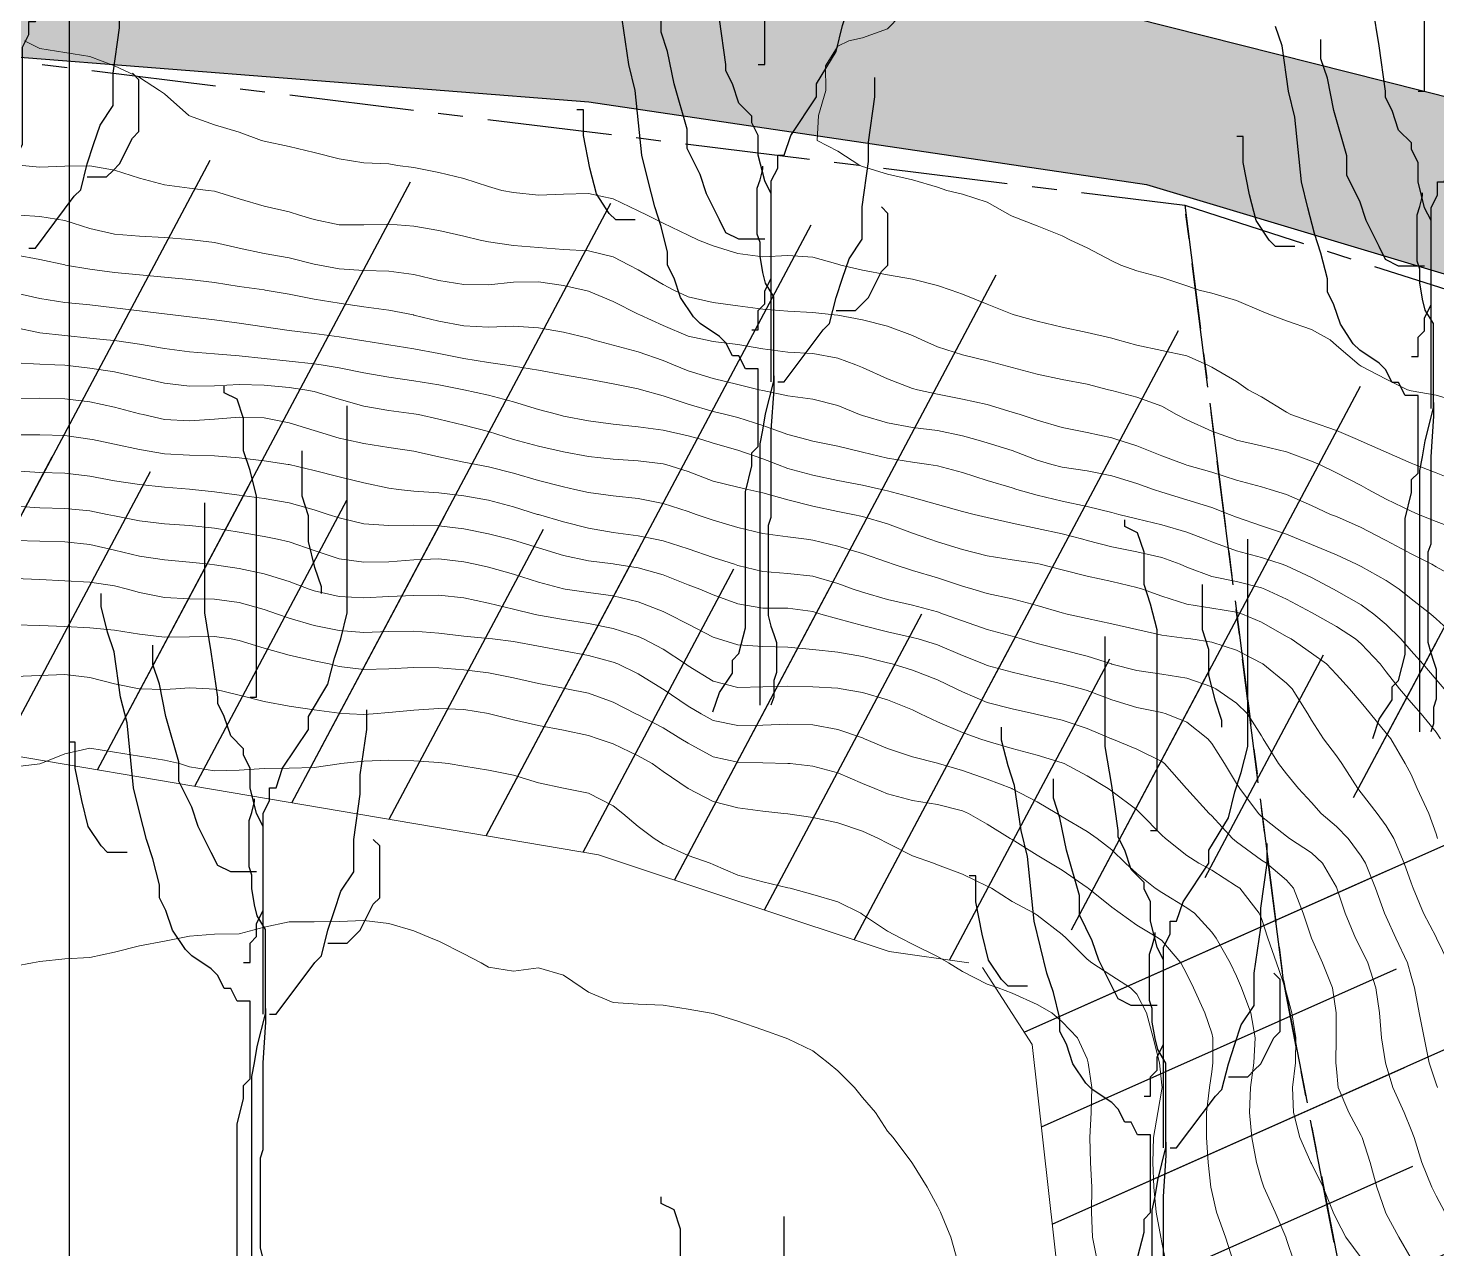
# Model space of a CAD drawing. Header units: centimetres. Extents: x 0 to 642158, y -847 to 649707.
# Drawn here: x 616830.02 to 616858.26, y 621231.02 to 621255.5 of the extents above; entities that cross this region are included whole.
import ezdxf

# ---------------------------------------------------------------- set-up
doc = ezdxf.new("R2010")
doc.units = ezdxf.units.CM
doc.header["$MEASUREMENT"] = 0
doc.linetypes.add('ACAD_ISO03W100', pattern=[30, 12, -18])
doc.linetypes.add('CENTERX2', pattern=[4, 2.5, -0.5, 0.5, -0.5])
for name, color, linetype, lineweight in [('MEV_flux_V', 7, 'Continuous', 15), ('MEV_schema paysager_V', 7, 'Continuous', 20), ('MEV_vegetal_V', 7, 'Continuous', 25), ('WAL_topographie 0.5', 253, 'Continuous', 20)]:
    doc.layers.add(name, color=color, linetype=linetype, lineweight=lineweight)
doc.layers.add('MEV_schema paysager_Ha', color=7, linetype='Continuous', lineweight=25, transparency=0.13)
doc.layers.add('SPW_parcellaire cadastral', color=7, linetype='CENTERX2', lineweight=25, true_color=0xff0542)
picture_1 = doc.add_image_def('image2.png', size_in_pixel=(6614, 11023))

# ---------------------------------------------------------------- blocks, each defined once
blk = doc.blocks.new('legende vegetal')
at = {"layer": 'MEV_vegetal_V'}
for points in [[(616829.412, 621251.938), (616829.542, 621251.938), (616829.542, 621252.328), (616829.672, 621252.458), (616829.672, 621252.717), (616829.802, 621252.977), (616829.802, 621254.926), (616829.931, 621255.185), (616829.931, 621255.445), (616830.062, 621255.445), (616830.192, 621255.835), (616830.711, 621256.614), (616830.711, 621256.874), (616831.101, 621257.523), (616831.231, 621258.043), (616831.361, 621258.432), (616831.491, 621258.952), (616831.491, 621263.108)], [(616844.56, 621254.583), (616844.69, 621254.583), (616844.69, 621258.609), (616844.56, 621259.128), (616844.431, 621259.518), (616844.431, 621260.167), (616844.301, 621260.557), (616844.041, 621260.687), (616844.041, 621260.817)], [(616844.431, 621249.257), (616844.56, 621249.257), (616844.56, 621249.647), (616844.69, 621249.777), (616844.69, 621250.037), (616844.821, 621250.297), (616844.821, 621252.245), (616844.95, 621252.504), (616844.95, 621252.764), (616845.08, 621252.764), (616845.21, 621253.154), (616845.73, 621253.933), (616845.73, 621254.193), (616846.12, 621254.842), (616846.25, 621255.362), (616846.379, 621255.752), (616846.509, 621256.271), (616846.509, 621260.427)], [(616857.791, 621254.046), (616857.921, 621254.046), (616857.921, 621258.073), (616857.791, 621258.592), (616857.661, 621258.982), (616857.661, 621259.631), (616857.531, 621260.021), (616857.272, 621260.151), (616857.272, 621260.281)], [(616857.661, 621248.721), (616857.791, 621248.721), (616857.791, 621249.111), (616857.921, 621249.241), (616857.921, 621249.5), (616858.051, 621249.76), (616858.051, 621251.708), (616858.181, 621251.968), (616858.181, 621252.228), (616858.311, 621252.228), (616858.441, 621252.618), (616858.96, 621253.397), (616858.96, 621253.657), (616859.35, 621254.306), (616859.48, 621254.825), (616859.61, 621255.215), (616859.74, 621255.735), (616859.74, 621259.891)], [(616844.821, 621248.218), (616844.821, 621251.985), (616844.69, 621252.245), (616844.56, 621252.764), (616844.56, 621253.154), (616844.431, 621253.414), (616844.431, 621253.543), (616844.17, 621253.803), (616844.041, 621254.193), (616843.911, 621254.453), (616843.911, 621254.583), (616843.781, 621255.491), (616843.651, 621256.271), (616843.651, 621258.479)], [(616858.051, 621247.682), (616858.051, 621251.449), (616857.921, 621251.708), (616857.791, 621252.228), (616857.791, 621252.618), (616857.661, 621252.877), (616857.661, 621253.007), (616857.401, 621253.267), (616857.272, 621253.657), (616857.141, 621253.917), (616857.141, 621254.046), (616857.012, 621254.955), (616856.882, 621255.735), (616856.882, 621257.943)], [(616829.931, 621250.899), (616830.062, 621250.899), (616830.841, 621251.938), (616830.971, 621252.068), (616831.101, 621252.588), (616831.231, 621252.977), (616831.361, 621253.367), (616831.621, 621253.757), (616831.621, 621254.406), (616831.75, 621255.315), (616831.75, 621255.705), (616831.881, 621256.614), (616831.881, 621257.004)], [(616843.651, 621241.594), (616843.781, 621241.984), (616844.041, 621242.374), (616844.041, 621242.634), (616844.17, 621242.763), (616844.301, 621243.283), (616844.301, 621246.01), (616844.431, 621246.53), (616844.431, 621246.79), (616844.56, 621246.919), (616844.56, 621248.478), (616844.301, 621248.478), (616844.17, 621248.738), (616844.041, 621248.738), (616843.911, 621248.998), (616843.781, 621249.128), (616843.391, 621249.387), (616843.261, 621249.517), (616843.002, 621249.907), (616842.871, 621250.297), (616842.741, 621250.556), (616842.741, 621250.816), (616842.612, 621251.335), (616842.482, 621251.725), (616842.351, 621252.245), (616842.222, 621252.764), (616842.092, 621254.063), (616841.962, 621254.583), (616841.832, 621255.491)], [(616856.882, 621241.058), (616857.012, 621241.448), (616857.272, 621241.838), (616857.272, 621242.097), (616857.401, 621242.227), (616857.531, 621242.747), (616857.531, 621245.474), (616857.661, 621245.994), (616857.661, 621246.253), (616857.791, 621246.383), (616857.791, 621247.942), (616857.531, 621247.942), (616857.401, 621248.202), (616857.272, 621248.202), (616857.141, 621248.462), (616857.012, 621248.591), (616856.622, 621248.851), (616856.492, 621248.981), (616856.232, 621249.37), (616856.102, 621249.76), (616855.972, 621250.02), (616855.972, 621250.28), (616855.842, 621250.799), (616855.712, 621251.189), (616855.582, 621251.708), (616855.453, 621252.228), (616855.322, 621253.527), (616855.192, 621254.046), (616855.063, 621254.955), (616854.933, 621255.345)], [(616844.69, 621251.076), (616844.17, 621251.076), (616843.911, 621251.205), (616843.781, 621251.465), (616843.521, 621251.985), (616843.391, 621252.374), (616843.131, 621252.894), (616843.131, 621253.284), (616842.871, 621254.193), (616842.741, 621254.842), (616842.612, 621255.232), (616842.612, 621255.622)], [(616857.921, 621250.539), (616857.401, 621250.539), (616857.141, 621250.669), (616857.012, 621250.929), (616856.752, 621251.449), (616856.622, 621251.838), (616856.362, 621252.358), (616856.362, 621252.748), (616856.102, 621253.657), (616855.972, 621254.306), (616855.842, 621254.696), (616855.842, 621255.086)], [(616831.101, 621252.328), (616831.491, 621252.328), (616831.621, 621252.458), (616831.75, 621252.588), (616832.011, 621253.107), (616832.14, 621253.237), (616832.14, 621254.276), (616832.011, 621254.406)], [(616844.95, 621248.218), (616845.08, 621248.218), (616845.86, 621249.257), (616845.989, 621249.387), (616846.12, 621249.907), (616846.25, 621250.297), (616846.379, 621250.686), (616846.64, 621251.076), (616846.64, 621251.725), (616846.769, 621252.634), (616846.769, 621253.024), (616846.899, 621253.933), (616846.899, 621254.323)], [(616842.092, 621251.465), (616841.702, 621251.465), (616841.572, 621251.595), (616841.312, 621251.985), (616841.183, 621252.504), (616841.052, 621253.154), (616841.052, 621253.673), (616840.922, 621253.673)], [(616855.322, 621250.929), (616854.933, 621250.929), (616854.803, 621251.059), (616854.543, 621251.449), (616854.413, 621251.968), (616854.283, 621252.618), (616854.283, 621253.137), (616854.153, 621253.137)], [(616844.594, 621241.73), (616844.594, 621246.971), (616844.649, 621247.244), (616844.704, 621247.572), (616844.868, 621248.227), (616844.868, 621249.919), (616844.704, 621250.192), (616844.649, 621250.411), (616844.594, 621250.738), (616844.594, 621251.011), (616844.54, 621251.175), (616844.54, 621252.103), (616844.594, 621252.267), (616844.649, 621252.485), (616844.649, 621252.54)], [(616857.825, 621241.193), (616857.825, 621246.435), (616857.88, 621246.708), (616857.934, 621247.035), (616858.098, 621247.691), (616858.098, 621249.383), (616857.934, 621249.656), (616857.88, 621249.874), (616857.825, 621250.202), (616857.825, 621250.475), (616857.77, 621250.639), (616857.77, 621251.567), (616857.825, 621251.731), (616857.88, 621251.949), (616857.88, 621252.004)], [(616846.12, 621249.647), (616846.509, 621249.647), (616846.64, 621249.777), (616846.769, 621249.907), (616847.029, 621250.426), (616847.159, 621250.556), (616847.159, 621251.595), (616847.029, 621251.725)], [(616834.369, 621241.893), (616834.499, 621241.893), (616834.499, 621245.919), (616834.369, 621246.439), (616834.239, 621246.829), (616834.239, 621247.478), (616834.109, 621247.867), (616833.85, 621247.997), (616833.85, 621248.127)], [(616844.868, 621248.336), (616844.868, 621248.063), (616844.813, 621247.244), (616844.813, 621245.497), (616844.758, 621245.333), (616844.758, 621243.531), (616844.813, 621243.313), (616844.868, 621243.149), (616844.922, 621242.985), (616844.922, 621242.385), (616844.868, 621242.221), (616844.868, 621241.893), (616844.813, 621241.73)], [(616834.239, 621236.568), (616834.369, 621236.568), (616834.369, 621236.957), (616834.499, 621237.087), (616834.499, 621237.347), (616834.629, 621237.607), (616834.629, 621239.555), (616834.759, 621239.815), (616834.759, 621240.074), (616834.889, 621240.074), (616835.019, 621240.464), (616835.539, 621241.243), (616835.539, 621241.503), (616835.928, 621242.153), (616836.058, 621242.672), (616836.188, 621243.062), (616836.318, 621243.581), (616836.318, 621247.737)], [(616858.098, 621247.8), (616858.098, 621247.527), (616858.044, 621246.708), (616858.044, 621244.961), (616857.989, 621244.797), (616857.989, 621242.995), (616858.044, 621242.777), (616858.098, 621242.613), (616858.153, 621242.449), (616858.153, 621241.849), (616858.098, 621241.685), (616858.098, 621241.357), (616858.044, 621241.193)], [(616835.798, 621243.971), (616835.798, 621244.101), (616835.669, 621244.491), (616835.539, 621245.01), (616835.539, 621245.53), (616835.409, 621245.919), (616835.409, 621246.829)], [(616834.629, 621235.529), (616834.629, 621239.295), (616834.499, 621239.555), (616834.369, 621240.074), (616834.369, 621240.464), (616834.239, 621240.724), (616834.239, 621240.854), (616833.979, 621241.114), (616833.85, 621241.503), (616833.72, 621241.763), (616833.72, 621241.893), (616833.59, 621242.802), (616833.46, 621243.581), (616833.46, 621245.789)], [(616852.427, 621239.212), (616852.557, 621239.212), (616852.557, 621243.238), (616852.427, 621243.758), (616852.298, 621244.148), (616852.298, 621244.797), (616852.167, 621245.186), (616851.908, 621245.316), (616851.908, 621245.447)], [(616852.298, 621233.887), (616852.427, 621233.887), (616852.427, 621234.276), (616852.557, 621234.406), (616852.557, 621234.666), (616852.687, 621234.926), (616852.687, 621236.874), (616852.817, 621237.134), (616852.817, 621237.393), (616852.947, 621237.393), (616853.077, 621237.783), (616853.597, 621238.562), (616853.597, 621238.823), (616853.986, 621239.472), (616854.117, 621239.991), (616854.246, 621240.381), (616854.376, 621240.9), (616854.376, 621245.057)], [(616853.856, 621241.29), (616853.856, 621241.42), (616853.727, 621241.81), (616853.597, 621242.329), (616853.597, 621242.849), (616853.467, 621243.238), (616853.467, 621244.148)], [(616834.109, 621230.593), (616834.109, 621233.321), (616834.239, 621233.84), (616834.239, 621234.1), (616834.369, 621234.23), (616834.369, 621235.788), (616834.109, 621235.788), (616833.979, 621236.048), (616833.85, 621236.048), (616833.72, 621236.308), (616833.59, 621236.438), (616833.2, 621236.698), (616833.07, 621236.828), (616832.81, 621237.217), (616832.68, 621237.607), (616832.55, 621237.867), (616832.55, 621238.126), (616832.42, 621238.646), (616832.29, 621239.036), (616832.16, 621239.555), (616832.031, 621240.074), (616831.901, 621241.373), (616831.77, 621241.893), (616831.641, 621242.802), (616831.511, 621243.192), (616831.381, 621243.711), (616831.381, 621243.971)], [(616852.687, 621232.848), (616852.687, 621236.614), (616852.557, 621236.874), (616852.427, 621237.393), (616852.427, 621237.783), (616852.298, 621238.043), (616852.298, 621238.173), (616852.037, 621238.433), (616851.908, 621238.823), (616851.778, 621239.082), (616851.778, 621239.212), (616851.648, 621240.121), (616851.518, 621240.9), (616851.518, 621243.109)], [(616834.499, 621238.386), (616833.979, 621238.386), (616833.72, 621238.516), (616833.59, 621238.776), (616833.33, 621239.295), (616833.2, 621239.685), (616832.94, 621240.205), (616832.94, 621240.594), (616832.68, 621241.503), (616832.55, 621242.153), (616832.42, 621242.542), (616832.42, 621242.932)], [(616834.759, 621235.529), (616834.889, 621235.529), (616835.669, 621236.568), (616835.798, 621236.698), (616835.928, 621237.217), (616836.058, 621237.607), (616836.188, 621237.997), (616836.448, 621238.386), (616836.448, 621239.036), (616836.578, 621239.945), (616836.578, 621240.334), (616836.708, 621241.243), (616836.708, 621241.633)], [(616852.167, 621230.64), (616852.298, 621231.159), (616852.298, 621231.419), (616852.427, 621231.549), (616852.427, 621233.107), (616852.167, 621233.107), (616852.037, 621233.367), (616851.908, 621233.367), (616851.778, 621233.627), (616851.648, 621233.757), (616851.258, 621234.017), (616851.128, 621234.147), (616850.868, 621234.536), (616850.738, 621234.926), (616850.608, 621235.186), (616850.608, 621235.445), (616850.479, 621235.965), (616850.348, 621236.355), (616850.218, 621236.874), (616850.089, 621237.393), (616849.959, 621238.692), (616849.828, 621239.212), (616849.699, 621240.121), (616849.569, 621240.511), (616849.439, 621241.03), (616849.439, 621241.29)], [(616831.901, 621238.776), (616831.511, 621238.776), (616831.381, 621238.906), (616831.121, 621239.295), (616830.991, 621239.815), (616830.861, 621240.464), (616830.861, 621240.984), (616830.731, 621240.984)], [(616852.557, 621235.705), (616852.037, 621235.705), (616851.778, 621235.835), (616851.648, 621236.095), (616851.388, 621236.614), (616851.258, 621237.004), (616850.998, 621237.524), (616850.998, 621237.913), (616850.738, 621238.823), (616850.608, 621239.472), (616850.479, 621239.861), (616850.479, 621240.251)], [(616834.403, 621229.04), (616834.403, 621234.281), (616834.458, 621234.554), (616834.512, 621234.882), (616834.677, 621235.537), (616834.677, 621237.23), (616834.512, 621237.502), (616834.458, 621237.721), (616834.403, 621238.049), (616834.403, 621238.322), (616834.348, 621238.485), (616834.348, 621239.413), (616834.403, 621239.577), (616834.458, 621239.796), (616834.458, 621239.85)], [(616835.928, 621236.957), (616836.318, 621236.957), (616836.448, 621237.087), (616836.578, 621237.217), (616836.838, 621237.737), (616836.968, 621237.867), (616836.968, 621238.906), (616836.838, 621239.036)], [(616852.817, 621232.848), (616852.947, 621232.848), (616853.727, 621233.887), (616853.856, 621234.017), (616853.986, 621234.536), (616854.117, 621234.926), (616854.246, 621235.316), (616854.506, 621235.705), (616854.506, 621236.355), (616854.636, 621237.264), (616854.636, 621237.654), (616854.766, 621238.562), (616854.766, 621238.952)], [(616849.959, 621236.095), (616849.569, 621236.095), (616849.439, 621236.225), (616849.179, 621236.614), (616849.049, 621237.134), (616848.919, 621237.783), (616848.919, 621238.303), (616848.789, 621238.303)], [(616852.461, 621226.359), (616852.461, 621231.6), (616852.516, 621231.874), (616852.57, 621232.201), (616852.735, 621232.856), (616852.735, 621234.549), (616852.57, 621234.822), (616852.516, 621235.04), (616852.461, 621235.368), (616852.461, 621235.641), (616852.406, 621235.804), (616852.406, 621236.732), (616852.461, 621236.897), (616852.516, 621237.115), (616852.516, 621237.169)], [(616853.986, 621234.276), (616854.376, 621234.276), (616854.506, 621234.406), (616854.636, 621234.536), (616854.896, 621235.056), (616855.026, 621235.186), (616855.026, 621236.225), (616854.896, 621236.355)], [(616834.677, 621235.646), (616834.677, 621235.373), (616834.622, 621234.554), (616834.622, 621232.807), (616834.567, 621232.644), (616834.567, 621230.842), (616834.622, 621230.623), (616834.677, 621230.46), (616834.731, 621230.296), (616834.731, 621229.695), (616834.677, 621229.531), (616834.677, 621229.204), (616834.622, 621229.04)], [(616852.735, 621232.965), (616852.735, 621232.692), (616852.68, 621231.874), (616852.68, 621230.126), (616852.625, 621229.963), (616852.625, 621228.161), (616852.68, 621227.942), (616852.735, 621227.779), (616852.789, 621227.615), (616852.789, 621227.014), (616852.735, 621226.851), (616852.735, 621226.523), (616852.68, 621226.359)], [(616843.13, 621225.629), (616843.26, 621225.629), (616843.26, 621229.655), (616843.13, 621230.175), (616843, 621230.564), (616843, 621231.214), (616842.87, 621231.603), (616842.611, 621231.733), (616842.611, 621231.863)], [(616843, 621220.304), (616843.13, 621220.304), (616843.13, 621220.693), (616843.26, 621220.823), (616843.26, 621221.083), (616843.39, 621221.343), (616843.39, 621223.291), (616843.52, 621223.551), (616843.52, 621223.81), (616843.65, 621223.81), (616843.78, 621224.2), (616844.299, 621224.979), (616844.299, 621225.239), (616844.689, 621225.889), (616844.819, 621226.408), (616844.949, 621226.798), (616845.079, 621227.317), (616845.079, 621231.473)]]:
    blk.add_lwpolyline(points, dxfattribs=at)

msp = doc.modelspace()

# ---------------------------------------------------------------- hatches: boundary and pattern name
at = {"layer": 'MEV_schema paysager_Ha', "transparency": 33554687}
h = msp.add_hatch(dxfattribs=at)
h.set_pattern_fill('AR-CONC', color=256, angle=180)
h.set_pattern_definition([(230, (-1675.227, 123.2765), (-7.172601826, 0.62752135), [0.75, -8.25]), (175, (-1675.227, 123.2765), (1.387513336, -7.52192134), [0.6, -6.6]), (280.4514445, (-1675.8244, 123.329), (-5.78508847, -6.89439991), [0.63740192, -7.01142112]), (226.1842, (-1675.227, 121.2765), (-10.67241331, 1.65519281), [1.125, -12.375]), (276.6356355, (-1676.116, 121.414), (-9.34661946, -9.74118601), [0.95610342, -10.5171376]), (171.184164, (-1675.227, 121.277), (-9.34661945, -9.741186), [0.9, -9.90000001]), (201, (-1676.227, 121.7765), (-5.96907052, 4.026188907), [0.75, -8.25]), (146, (-1676.227, 121.7765), (-2.43315332, -7.25150045), [0.6, -6.6]), (251.4514447, (-1676.724, 122.112), (-8.40222377, -3.22531153), [0.6374019, -7.01142112]), (217.5, (-1675.2267, 123.2765), (-0.121598553, -3.328938538), [0, -6.52, 0, -6.7, 0, -6.625]), (187.5, (-1675.2267, 123.2765), (-2.630695374, -3.944117119), [0, -3.82, 0, -6.37, 0, -2.525]), (147.5, (-1672.9967, 123.2765), (-5.338224362, 0.225548717), [0, -2.5, 0, -7.8, 0, -10.35]), (137.5, (-1671.9967, 123.2765), (-5.831861693, -1.001049823), [0, -3.25, 0, -5.18, 0, -7.35])])
h.paths.add_polyline_path([(616909.526, 621164.516), (616905.57, 621176.973), (616897.611, 621204.282), (616893.674, 621216.683), (616888.089, 621230.376), (616880.09, 621241.562), (616871.93, 621248.589), (616863.016, 621252.97), (616849.267, 621256.445), (616826.756, 621258.258), (616803.64, 621261.733), (616786.87, 621263.697), (616771.912, 621265.963), (616764.207, 621267.625), (616763.754, 621263.848), (616777.2, 621261.884), (616805.151, 621257.956), (616823.885, 621255.387), (616841.26, 621254.028), (616852.44, 621252.366), (616861.505, 621249.646), (616868.304, 621246.775), (616874.872, 621242.103), (616880.768, 621235.156), (616886.436, 621224.611), (616890.959, 621213.024), (616905.657, 621163.442), (616913.881, 621141.447), (616916.974, 621142.45), (616915.987, 621145.136), (616913.274, 621153.306)])
h = msp.add_hatch(dxfattribs=at)
h.set_pattern_fill('ANSI31', color=60, scale=30, angle=17)
h.paths.add_polyline_path([(616759.039, 621261.203), (616762.52, 621256.438), (616764.297, 621255.947), (616776.185, 621251.605), (616793.787, 621248.634), (616821.906, 621242.236), (616841.452, 621238.922), (616847.281, 621236.98), (616848.881, 621236.751), (616852.768, 621238.008), (616857.225, 621240.408), (616859.74, 621243.378), (616863.055, 621246.349), (616860.197, 621247.263), (616846.367, 621251.491), (616832.536, 621252.976), (616818.248, 621254.576), (616798.474, 621256.518), (616783.729, 621259.032), (616769.555, 621261.432), (616763.383, 621263.031), (616760.411, 621262.117)])
h = msp.add_hatch(dxfattribs=at)
h.set_pattern_fill('ANSI31', color=60, scale=15, angle=17)
h.paths.add_polyline_path([(616759.039, 621261.203), (616762.52, 621256.438), (616764.297, 621255.947), (616776.185, 621251.605), (616793.787, 621248.634), (616821.906, 621242.236), (616841.452, 621238.922), (616847.281, 621236.98), (616848.881, 621236.751), (616852.768, 621238.008), (616857.225, 621240.408), (616859.74, 621243.378), (616852.907, 621242.566), (616841.605, 621245.269), (616822.931, 621248.016), (616808.347, 621250.589), (616793.228, 621252.84), (616778.182, 621255.482), (616765.973, 621258.888), (616762.471, 621259.361), (616760.411, 621262.117)])
h = msp.add_hatch(dxfattribs=at)
h.set_pattern_fill('ANSI31', color=60, scale=30, angle=339)
h.paths.add_polyline_path([(616862.962, 621246.289), (616857.147, 621240.295), (616852.696, 621237.933), (616849.152, 621236.662), (616850.152, 621235.118), (616850.697, 621230.214), (616849.788, 621222.313), (616850.641, 621215.728), (616852.453, 621211.744), (616860.292, 621206.22), (616863.824, 621202.122), (616868.047, 621193.445), (616872.152, 621182.188), (616875.488, 621174.036), (616875.777, 621168.361), (616875.862, 621167.124), (616887.302, 621151.25), (616889.214, 621150.707), (616890.125, 621152.107), (616890.546, 621158.761), (616889.775, 621163.873), (616887.463, 621170.877), (616878.005, 621199.528), (616875.176, 621208.606), (616872.199, 621216.939), (616869.52, 621224.231), (616866.84, 621238.666), (616865.947, 621242.833), (616865.054, 621244.618)])
h = msp.add_hatch(dxfattribs=at)
h.set_pattern_fill('ANSI31', color=60, scale=15, angle=339)
h.paths.add_polyline_path([(616857.147, 621240.295), (616852.696, 621237.933), (616849.152, 621236.662), (616850.152, 621235.118), (616850.697, 621230.214), (616849.788, 621222.313), (616850.641, 621215.728), (616852.453, 621211.744), (616860.292, 621206.22), (616863.824, 621202.122), (616868.047, 621193.445), (616872.152, 621182.188), (616875.488, 621174.036), (616875.777, 621168.361), (616875.862, 621167.124), (616887.302, 621151.25), (616889.214, 621150.707), (616890.125, 621152.107), (616882.602, 621164), (616880.351, 621172.959), (616875.076, 621189.75), (616870.393, 621199.997), (616858.823, 621220.25)])

# ---------------------------------------------------------------- linework, layer by layer
for points in [[(616897.611, 621204.282), (616893.674, 621216.683), (616888.089, 621230.376), (616880.09, 621241.562), (616871.93, 621248.589), (616863.016, 621252.97), (616849.267, 621256.445), (616826.756, 621258.258), (616803.64, 621261.733), (616786.87, 621263.697), (616771.912, 621265.963)], [(616777.2, 621261.884), (616805.151, 621257.956), (616823.885, 621255.387), (616841.26, 621254.028), (616852.44, 621252.366), (616861.505, 621249.646), (616868.304, 621246.775), (616874.872, 621242.103), (616880.768, 621235.156), (616886.436, 621224.611), (616890.959, 621213.024), (616905.657, 621163.442)]]:
    msp.add_lwpolyline(points)
at = {"layer": 'MEV_flux_V', "color": 30, "linetype": 'ACAD_ISO03W100', "ltscale": 0.1}
msp.add_lwpolyline([(616830.983, 621179.418, -0.156904), (616888.687, 621240.95, -0.178609)], format="xyb", dxfattribs=at)
at = {"layer": 'MEV_schema paysager_V', "color": 60}
for points in [[(616759.247, 621260.883), (616761.706, 621257.506), (616763.47, 621256.445), (616764.297, 621255.947), (616776.185, 621251.605), (616793.787, 621248.634), (616821.906, 621242.236), (616841.452, 621238.922), (616847.281, 621236.98), (616848.881, 621236.751)], [(616849.152, 621236.662), (616850.152, 621235.118), (616850.697, 621230.214), (616849.788, 621222.313), (616850.641, 621215.728), (616852.453, 621211.744), (616860.292, 621206.22), (616863.824, 621202.122), (616868.047, 621193.445), (616872.152, 621182.188), (616875.488, 621174.036), (616875.777, 621168.361), (616875.862, 621166.868), (616887.5, 621151.039)]]:
    msp.add_lwpolyline(points, dxfattribs=at)
at = {"layer": 'SPW_parcellaire cadastral'}
for points in [[(616759.547, 621253.317), (616769.052, 621263.236), (616807.471, 621257.591), (616853.21, 621251.95), (616855.188, 621236.398), (616860.014, 621211.506), (616871.754, 621169.863), (616875.83, 621158.333), (616880.257, 621148.971), (616874.289, 621147.611), (616838.405, 621188.897), (616792.367, 621225.886), (616769.031, 621243.825), (616759.547, 621253.317)], [(616759.547, 621253.317), (616769.031, 621243.825), (616792.367, 621225.886), (616838.405, 621188.897), (616874.289, 621147.611), (616880.257, 621148.971), (616875.83, 621158.333), (616871.754, 621169.863), (616860.014, 621211.506), (616855.188, 621236.398), (616853.21, 621251.95), (616866.215, 621247.765), (616874.077, 621241.92), (616881.234, 621232.553), (616885.867, 621223.79), (616890.69, 621210.508), (616901.351, 621171.858)]]:
    msp.add_lwpolyline(points, dxfattribs=at)
at = {"layer": 'WAL_topographie 0.5'}
for points in [[(616847.5, 621255.75), (616847.25, 621255.492), (616846.75, 621255.308), (616846.472, 621255.25), (616846.25, 621255.145), (616846.008, 621254.75), (616846.014, 621254.25), (616845.863, 621253.75), (616845.839, 621253.25), (616846.25, 621253.037), (616846.693, 621252.75), (616846.75, 621252.73), (616847.25, 621252.573), (616847.75, 621252.459), (616848.25, 621252.312), (616848.438, 621252.25), (616848.75, 621252.173), (616849.25, 621252.015), (616849.712, 621251.75), (616849.75, 621251.732), (616850.25, 621251.537), (616850.75, 621251.339), (616850.917, 621251.25), (616851.25, 621251.094), (616851.75, 621250.835), (616851.927, 621250.75), (616852.25, 621250.635), (616852.75, 621250.504), (616853.25, 621250.337), (616853.496, 621250.25), (616853.75, 621250.187), (616854.25, 621250.042), (616854.75, 621249.823), (616854.928, 621249.75), (616855.25, 621249.63), (616855.75, 621249.457), (616856.126, 621249.25), (616856.25, 621249.137), (616856.707, 621248.75), (616856.75, 621248.722), (616857.25, 621248.465), (616857.676, 621248.25), (616857.75, 621248.229), (616858.25, 621248.138), (616858.75, 621247.992)], [(616829.94, 621255.25), (616830.25, 621255.093), (616830.75, 621255.013), (616831.25, 621254.932), (616831.75, 621254.75), (616831.75, 621254.75), (616832.25, 621254.511), (616832.646, 621254.25), (616832.75, 621254.188), (616833.236, 621253.75), (616833.25, 621253.742), (616833.75, 621253.564), (616834.25, 621253.415), (616834.695, 621253.25), (616834.75, 621253.237), (616835.25, 621253.127), (616835.75, 621253.01), (616836.25, 621252.879), (616836.75, 621252.804), (616837.25, 621252.781), (616837.422, 621252.75), (616837.75, 621252.71), (616838.25, 621252.609), (616838.75, 621252.487), (616839.25, 621252.324), (616839.514, 621252.25), (616839.75, 621252.205), (616840.25, 621252.154), (616840.75, 621252.174), (616841.25, 621252.184), (616841.75, 621252.077), (616842.25, 621251.842), (616842.426, 621251.75), (616842.75, 621251.589), (616843.25, 621251.349), (616843.458, 621251.25), (616843.75, 621251.137), (616844.25, 621250.986), (616844.75, 621250.915), (616845.25, 621250.945), (616845.75, 621250.91), (616846.25, 621250.769), (616846.313, 621250.75), (616846.75, 621250.646), (616847.25, 621250.556), (616847.75, 621250.467), (616848.25, 621250.34), (616848.523, 621250.25), (616848.75, 621250.165), (616849.25, 621249.965), (616849.75, 621249.764), (616849.788, 621249.75), (616850.25, 621249.625), (616850.75, 621249.508), (616851.25, 621249.4), (616851.75, 621249.283), (616851.86, 621249.25), (616852.25, 621249.143), (616852.75, 621249.039), (616853.25, 621248.928), (616853.661, 621248.75), (616853.75, 621248.701), (616854.25, 621248.417), (616854.484, 621248.25), (616854.75, 621248.109), (616855.25, 621247.802), (616855.339, 621247.75), (616855.75, 621247.603), (616856.25, 621247.431), (616856.677, 621247.25), (616856.75, 621247.219), (616857.25, 621246.998), (616857.75, 621246.779), (616857.817, 621246.75), (616858.25, 621246.585), (616858.75, 621246.385)], [(616829.893, 621252.75), (616830.25, 621252.714), (616830.75, 621252.733), (616831.25, 621252.744), (616831.75, 621252.655), (616832.25, 621252.493), (616832.75, 621252.363), (616833.25, 621252.295), (616833.625, 621252.25), (616833.75, 621252.235), (616834.25, 621252.082), (616834.75, 621251.931), (616835.25, 621251.817), (616835.457, 621251.75), (616835.75, 621251.667), (616836.25, 621251.557), (616836.75, 621251.558), (616837.25, 621251.574), (616837.75, 621251.533), (616838.25, 621251.447), (616838.75, 621251.332), (616839.082, 621251.25), (616839.25, 621251.214), (616839.75, 621251.146), (616840.25, 621251.104), (616840.75, 621251.066), (616841.25, 621251.039), (616841.75, 621250.918), (616842.07, 621250.75), (616842.25, 621250.656), (616842.75, 621250.363), (616842.961, 621250.25), (616843.25, 621250.117), (616843.75, 621249.999), (616844.25, 621249.935), (616844.75, 621249.864), (616845.25, 621249.823), (616845.75, 621249.8), (616846.18, 621249.75), (616846.25, 621249.743), (616846.75, 621249.65), (616847.25, 621249.525), (616847.75, 621249.339), (616847.934, 621249.25), (616848.25, 621249.11), (616848.75, 621248.951), (616849.25, 621248.831), (616849.547, 621248.75), (616849.75, 621248.696), (616850.25, 621248.564), (616850.75, 621248.458), (616851.25, 621248.359), (616851.68, 621248.25), (616851.75, 621248.232), (616852.25, 621248.099), (616852.75, 621247.923), (616853.047, 621247.75), (616853.25, 621247.644), (616853.75, 621247.42), (616854.22, 621247.25), (616854.25, 621247.241), (616854.75, 621247.122), (616855.25, 621247.002), (616855.75, 621246.819), (616855.912, 621246.75), (616856.25, 621246.584), (616856.75, 621246.326), (616856.891, 621246.25), (616857.25, 621246.056), (616857.75, 621245.811), (616857.898, 621245.75), (616858.25, 621245.61), (616858.75, 621245.422)], [(616829.843, 621251.75), (616830.25, 621251.726), (616830.75, 621251.648), (616831.25, 621251.487), (616831.75, 621251.37), (616832.25, 621251.328), (616832.75, 621251.306), (616833.25, 621251.265), (616833.358, 621251.25), (616833.75, 621251.202), (616834.25, 621251.093), (616834.75, 621250.985), (616835.25, 621250.894), (616835.75, 621250.772), (616835.855, 621250.75), (616836.25, 621250.678), (616836.75, 621250.639), (616837.25, 621250.629), (616837.75, 621250.565), (616838.25, 621250.444), (616838.75, 621250.36), (616839.25, 621250.355), (616839.75, 621250.405), (616840.25, 621250.415), (616840.75, 621250.341), (616841.166, 621250.25), (616841.25, 621250.226), (616841.75, 621250.023), (616842.25, 621249.767), (616842.281, 621249.75), (616842.75, 621249.538), (616843.25, 621249.325), (616843.596, 621249.25), (616843.75, 621249.215), (616844.25, 621249.16), (616844.75, 621249.068), (616845.25, 621249.004), (616845.75, 621248.977), (616846.25, 621248.884), (616846.616, 621248.75), (616846.75, 621248.693), (616847.25, 621248.467), (616847.75, 621248.278), (616847.847, 621248.25), (616848.25, 621248.161), (616848.75, 621248.064), (616849.25, 621247.952), (616849.75, 621247.803), (616849.907, 621247.75), (616850.25, 621247.639), (616850.75, 621247.494), (616851.25, 621247.391), (616851.75, 621247.283), (616851.849, 621247.25), (616852.25, 621247.127), (616852.75, 621246.922), (616853.218, 621246.75), (616853.25, 621246.74), (616853.75, 621246.599), (616854.25, 621246.437), (616854.75, 621246.299), (616854.922, 621246.25), (616855.25, 621246.15), (616855.75, 621245.926), (616856.134, 621245.75), (616856.25, 621245.704), (616856.75, 621245.486), (616857.197, 621245.25), (616857.25, 621245.223), (616857.75, 621244.961), (616858.167, 621244.75), (616858.25, 621244.699), (616858.75, 621244.423)], [(616829.75, 621250.955), (616830.25, 621250.863), (616830.75, 621250.753), (616830.766, 621250.75), (616831.25, 621250.666), (616831.75, 621250.602), (616832.25, 621250.553), (616832.75, 621250.511), (616833.25, 621250.463), (616833.75, 621250.399), (616834.25, 621250.322), (616834.75, 621250.253), (616834.765, 621250.25), (616835.25, 621250.164), (616835.75, 621250.069), (616836.25, 621249.989), (616836.75, 621249.915), (616837.25, 621249.847), (616837.745, 621249.75), (616837.75, 621249.749), (616838.25, 621249.627), (616838.75, 621249.529), (616839.25, 621249.502), (616839.75, 621249.523), (616840.25, 621249.493), (616840.75, 621249.403), (616841.25, 621249.283), (616841.349, 621249.25), (616841.75, 621249.141), (616842.25, 621249.009), (616842.75, 621248.837), (616842.958, 621248.75), (616843.25, 621248.63), (616843.75, 621248.474), (616844.25, 621248.357), (616844.673, 621248.25), (616844.75, 621248.232), (616845.25, 621248.129), (616845.75, 621248.058), (616846.25, 621247.932), (616846.69, 621247.75), (616846.75, 621247.73), (616847.25, 621247.585), (616847.75, 621247.495), (616848.25, 621247.429), (616848.75, 621247.322), (616849.018, 621247.25), (616849.25, 621247.184), (616849.75, 621247.029), (616850.25, 621246.838), (616850.547, 621246.75), (616850.75, 621246.696), (616851.25, 621246.62), (616851.75, 621246.524), (616852.25, 621246.371), (616852.583, 621246.25), (616852.75, 621246.193), (616853.25, 621246.044), (616853.75, 621245.887), (616854.11, 621245.75), (616854.25, 621245.696), (616854.75, 621245.521), (616855.25, 621245.351), (616855.489, 621245.25), (616855.75, 621245.148), (616856.25, 621244.936), (616856.656, 621244.75), (616856.75, 621244.704), (616857.25, 621244.421), (616857.509, 621244.25), (616857.75, 621244.056), (616858.145, 621243.75), (616858.25, 621243.653), (616858.692, 621243.25)], [(616829.75, 621250.197), (616830.25, 621250.079), (616830.75, 621250.003), (616831.25, 621249.95), (616831.75, 621249.895), (616832.25, 621249.833), (616832.75, 621249.77), (616832.917, 621249.75), (616833.25, 621249.711), (616833.75, 621249.65), (616834.25, 621249.584), (616834.75, 621249.511), (616835.25, 621249.441), (616835.75, 621249.38), (616836.25, 621249.311), (616836.617, 621249.25), (616836.75, 621249.229), (616837.25, 621249.15), (616837.75, 621249.07), (616838.25, 621248.975), (616838.75, 621248.877), (616839.25, 621248.794), (616839.575, 621248.75), (616839.75, 621248.725), (616840.25, 621248.64), (616840.75, 621248.549), (616841.25, 621248.465), (616841.75, 621248.369), (616842.25, 621248.27), (616842.317, 621248.25), (616842.75, 621248.13), (616843.25, 621247.96), (616843.75, 621247.813), (616844.006, 621247.75), (616844.25, 621247.691), (616844.75, 621247.533), (616845.25, 621247.349), (616845.633, 621247.25), (616845.75, 621247.221), (616846.25, 621247.115), (616846.75, 621246.996), (616847.25, 621246.88), (616847.75, 621246.795), (616848.075, 621246.75), (616848.25, 621246.723), (616848.75, 621246.588), (616849.25, 621246.432), (616849.75, 621246.279), (616849.84, 621246.25), (616850.25, 621246.132), (616850.75, 621246.012), (616851.25, 621245.909), (616851.75, 621245.788), (616851.89, 621245.75), (616852.25, 621245.661), (616852.75, 621245.538), (616853.25, 621245.393), (616853.622, 621245.25), (616853.75, 621245.196), (616854.25, 621245.017), (616854.75, 621244.886), (616855.163, 621244.75), (616855.25, 621244.719), (616855.75, 621244.483), (616856.191, 621244.25), (616856.25, 621244.218), (616856.75, 621243.934), (616857.001, 621243.75), (616857.25, 621243.538), (616857.545, 621243.25), (616857.75, 621243.009), (616857.984, 621242.75), (616858.25, 621242.435), (616858.411, 621242.25)], [(616829.75, 621249.5), (616830.25, 621249.394), (616830.75, 621249.336), (616831.25, 621249.283), (616831.586, 621249.25), (616831.75, 621249.235), (616832.25, 621249.163), (616832.75, 621249.076), (616833.25, 621249.012), (616833.75, 621248.973), (616834.25, 621248.933), (616834.75, 621248.874), (616835.25, 621248.822), (616835.75, 621248.773), (616835.89, 621248.75), (616836.25, 621248.69), (616836.75, 621248.586), (616837.25, 621248.5), (616837.75, 621248.431), (616838.25, 621248.349), (616838.75, 621248.251), (616838.754, 621248.25), (616839.25, 621248.139), (616839.75, 621248.009), (616840.25, 621247.854), (616840.635, 621247.75), (616840.75, 621247.722), (616841.25, 621247.627), (616841.75, 621247.559), (616842.25, 621247.509), (616842.75, 621247.442), (616843.25, 621247.326), (616843.524, 621247.25), (616843.75, 621247.177), (616844.25, 621247.039), (616844.75, 621246.866), (616845.043, 621246.75), (616845.25, 621246.673), (616845.75, 621246.536), (616846.25, 621246.43), (616846.75, 621246.338), (616847.127, 621246.25), (616847.25, 621246.221), (616847.75, 621246.088), (616848.25, 621245.95), (616848.75, 621245.81), (616848.99, 621245.75), (616849.25, 621245.687), (616849.75, 621245.573), (616850.25, 621245.465), (616850.75, 621245.357), (616851.167, 621245.25), (616851.25, 621245.228), (616851.75, 621245.096), (616852.25, 621244.996), (616852.75, 621244.885), (616853.116, 621244.75), (616853.25, 621244.693), (616853.75, 621244.502), (616854.25, 621244.4), (616854.75, 621244.275), (616854.814, 621244.25), (616855.25, 621244.049), (616855.75, 621243.782), (616855.81, 621243.75), (616856.25, 621243.503), (616856.633, 621243.25), (616856.75, 621243.153), (616857.126, 621242.75), (616857.25, 621242.593), (616857.516, 621242.25), (616857.75, 621241.979), (616857.948, 621241.75), (616858.25, 621241.379), (616858.337, 621241.25)], [(616829.75, 621248.788), (616830.25, 621248.762), (616830.55, 621248.75), (616830.75, 621248.742), (616831.25, 621248.684), (616831.75, 621248.607), (616832.25, 621248.493), (616832.75, 621248.379), (616833.25, 621248.32), (616833.75, 621248.329), (616834.25, 621248.355), (616834.75, 621248.342), (616835.25, 621248.297), (616835.563, 621248.25), (616835.75, 621248.212), (616836.25, 621248.063), (616836.75, 621247.918), (616837.25, 621247.834), (616837.75, 621247.769), (616837.846, 621247.75), (616838.25, 621247.661), (616838.75, 621247.54), (616839.25, 621247.41), (616839.75, 621247.25), (616839.75, 621247.25), (616840.25, 621247.115), (616840.75, 621247.004), (616841.25, 621246.913), (616841.75, 621246.858), (616842.25, 621246.823), (616842.75, 621246.765), (616842.806, 621246.75), (616843.25, 621246.608), (616843.75, 621246.416), (616844.25, 621246.295), (616844.45, 621246.25), (616844.75, 621246.182), (616845.25, 621246.042), (616845.75, 621245.915), (616846.25, 621245.805), (616846.555, 621245.75), (616846.75, 621245.709), (616847.25, 621245.558), (616847.75, 621245.372), (616848.098, 621245.25), (616848.25, 621245.196), (616848.75, 621245.042), (616849.25, 621244.918), (616849.75, 621244.839), (616850.25, 621244.763), (616850.309, 621244.75), (616850.75, 621244.639), (616851.25, 621244.51), (616851.75, 621244.402), (616852.25, 621244.286), (616852.36, 621244.25), (616852.75, 621244.11), (616853.25, 621243.948), (616853.75, 621243.867), (616854.25, 621243.789), (616854.365, 621243.75), (616854.75, 621243.589), (616855.25, 621243.302), (616855.342, 621243.25), (616855.75, 621242.968), (616856.054, 621242.75), (616856.25, 621242.54), (616856.513, 621242.25), (616856.75, 621241.973), (616856.933, 621241.75), (616857.25, 621241.36), (616857.34, 621241.25), (616857.633, 621240.75), (616857.75, 621240.531), (616857.874, 621240.25), (616858.107, 621239.75), (616858.25, 621239.344), (616858.278, 621239.25)], [(616829.75, 621248.068), (616830.25, 621248.079), (616830.75, 621248.069), (616831.25, 621248.006), (616831.75, 621247.903), (616832.25, 621247.767), (616832.32, 621247.75), (616832.75, 621247.652), (616833.25, 621247.627), (616833.75, 621247.662), (616834.25, 621247.699), (616834.75, 621247.687), (616835.25, 621247.587), (616835.75, 621247.432), (616836.25, 621247.279), (616836.377, 621247.25), (616836.75, 621247.169), (616837.25, 621247.094), (616837.75, 621247.016), (616838.25, 621246.907), (616838.75, 621246.8), (616838.998, 621246.75), (616839.25, 621246.704), (616839.75, 621246.577), (616840.25, 621246.432), (616840.75, 621246.3), (616840.981, 621246.25), (616841.25, 621246.19), (616841.75, 621246.121), (616842.25, 621246.065), (616842.75, 621245.971), (616843.25, 621245.809), (616843.414, 621245.75), (616843.75, 621245.633), (616844.25, 621245.484), (616844.75, 621245.364), (616845.25, 621245.302), (616845.627, 621245.25), (616845.75, 621245.234), (616846.25, 621245.11), (616846.75, 621244.963), (616847.25, 621244.789), (616847.361, 621244.75), (616847.75, 621244.626), (616848.25, 621244.475), (616848.75, 621244.31), (616848.957, 621244.25), (616849.25, 621244.164), (616849.75, 621244.054), (616850.25, 621243.923), (616850.75, 621243.776), (616850.854, 621243.75), (616851.25, 621243.659), (616851.75, 621243.553), (616852.25, 621243.438), (616852.75, 621243.327), (616853.25, 621243.259), (616853.329, 621243.25), (616853.75, 621243.188), (616854.25, 621243.025), (616854.75, 621242.764), (616854.773, 621242.75), (616855.25, 621242.366), (616855.364, 621242.25), (616855.679, 621241.75), (616855.75, 621241.619), (616855.989, 621241.25), (616856.25, 621240.907), (616856.36, 621240.75), (616856.679, 621240.25), (616856.75, 621240.165), (616857.068, 621239.75), (616857.25, 621239.501), (616857.405, 621239.25), (616857.613, 621238.75), (616857.75, 621238.356), (616857.789, 621238.25), (616858.001, 621237.75), (616858.25, 621237.266), (616858.258, 621237.25), (616858.498, 621236.75)], [(616829.75, 621247.345), (616830.25, 621247.346), (616830.75, 621247.334), (616831.25, 621247.261), (616831.304, 621247.25), (616831.75, 621247.158), (616832.25, 621247.049), (616832.75, 621246.966), (616833.25, 621246.937), (616833.75, 621246.922), (616834.25, 621246.884), (616834.75, 621246.827), (616835.23, 621246.75), (616835.25, 621246.747), (616835.75, 621246.633), (616836.25, 621246.5), (616836.75, 621246.38), (616837.25, 621246.273), (616837.439, 621246.25), (616837.75, 621246.217), (616838.25, 621246.18), (616838.75, 621246.122), (616839.25, 621246.034), (616839.75, 621245.899), (616840.233, 621245.75), (616840.25, 621245.745), (616840.75, 621245.598), (616841.25, 621245.476), (616841.75, 621245.386), (616842.25, 621245.316), (616842.591, 621245.25), (616842.75, 621245.22), (616843.25, 621245.06), (616843.75, 621244.884), (616844.178, 621244.75), (616844.25, 621244.727), (616844.75, 621244.604), (616845.25, 621244.566), (616845.75, 621244.512), (616846.25, 621244.364), (616846.563, 621244.25), (616846.75, 621244.186), (616847.25, 621244.042), (616847.75, 621243.926), (616848.25, 621243.793), (616848.373, 621243.75), (616848.75, 621243.613), (616849.25, 621243.443), (616849.75, 621243.304), (616849.934, 621243.25), (616850.25, 621243.161), (616850.75, 621243.033), (616851.25, 621242.903), (616851.739, 621242.75), (616851.75, 621242.746), (616852.25, 621242.616), (616852.75, 621242.544), (616853.25, 621242.464), (616853.75, 621242.293), (616853.832, 621242.25), (616854.25, 621241.963), (616854.47, 621241.75), (616854.75, 621241.304), (616854.781, 621241.25), (616855.093, 621240.75), (616855.25, 621240.542), (616855.488, 621240.25), (616855.75, 621239.968), (616855.943, 621239.75), (616856.25, 621239.49), (616856.486, 621239.25), (616856.75, 621238.896), (616856.835, 621238.75), (616857.038, 621238.25), (616857.218, 621237.75), (616857.25, 621237.676), (616857.444, 621237.25), (616857.674, 621236.75), (616857.75, 621236.485), (616857.82, 621236.25), (616857.914, 621235.75), (616858.008, 621235.25), (616858.114, 621234.75), (616858.25, 621234.325), (616858.276, 621234.25)], [(616829.75, 621246.621), (616830.25, 621246.592), (616830.75, 621246.575), (616831.25, 621246.513), (616831.75, 621246.424), (616832.25, 621246.346), (616832.75, 621246.295), (616833.25, 621246.257), (616833.312, 621246.25), (616833.75, 621246.199), (616834.25, 621246.134), (616834.75, 621246.066), (616835.25, 621245.981), (616835.75, 621245.844), (616836.033, 621245.75), (616836.25, 621245.677), (616836.75, 621245.56), (616837.25, 621245.525), (616837.75, 621245.531), (616838.25, 621245.523), (616838.75, 621245.461), (616839.25, 621245.356), (616839.675, 621245.25), (616839.75, 621245.232), (616840.25, 621245.076), (616840.75, 621244.922), (616841.25, 621244.818), (616841.75, 621244.755), (616841.782, 621244.75), (616842.25, 621244.676), (616842.75, 621244.535), (616843.25, 621244.337), (616843.483, 621244.25), (616843.75, 621244.136), (616844.25, 621243.952), (616844.75, 621243.871), (616845.25, 621243.865), (616845.75, 621243.798), (616845.909, 621243.75), (616846.25, 621243.655), (616846.75, 621243.522), (616847.25, 621243.396), (616847.75, 621243.282), (616847.861, 621243.25), (616848.25, 621243.131), (616848.75, 621242.916), (616849.175, 621242.75), (616849.25, 621242.719), (616849.75, 621242.582), (616850.25, 621242.463), (616850.75, 621242.352), (616851.14, 621242.25), (616851.25, 621242.219), (616851.75, 621242.027), (616852.25, 621241.875), (616852.75, 621241.777), (616852.837, 621241.75), (616853.25, 621241.584), (616853.674, 621241.25), (616853.75, 621241.153), (616854.005, 621240.75), (616854.25, 621240.352), (616854.317, 621240.25), (616854.687, 621239.75), (616854.75, 621239.686), (616855.25, 621239.293), (616855.308, 621239.25), (616855.75, 621238.958), (616855.973, 621238.75), (616856.25, 621238.269), (616856.259, 621238.25), (616856.425, 621237.75), (616856.636, 621237.25), (616856.75, 621237.027), (616856.879, 621236.75), (616857.041, 621236.25), (616857.112, 621235.75), (616857.156, 621235.25), (616857.234, 621234.75), (616857.25, 621234.701), (616857.385, 621234.25), (616857.611, 621233.75), (616857.75, 621233.401), (616857.809, 621233.25), (616857.961, 621232.75), (616858.165, 621232.25), (616858.25, 621232.082), (616858.425, 621231.75)], [(616829.75, 621245.917), (616830.25, 621245.883), (616830.75, 621245.87), (616831.25, 621245.822), (616831.602, 621245.75), (616831.75, 621245.719), (616832.25, 621245.621), (616832.75, 621245.563), (616833.25, 621245.525), (616833.75, 621245.47), (616834.25, 621245.394), (616834.75, 621245.308), (616835.015, 621245.25), (616835.25, 621245.196), (616835.75, 621245.027), (616836.25, 621244.858), (616836.75, 621244.791), (616837.25, 621244.8), (616837.75, 621244.836), (616838.25, 621244.857), (616838.75, 621244.8), (616838.981, 621244.75), (616839.25, 621244.688), (616839.75, 621244.551), (616840.25, 621244.389), (616840.75, 621244.255), (616840.783, 621244.25), (616841.25, 621244.183), (616841.75, 621244.115), (616842.25, 621243.995), (616842.75, 621243.802), (616842.86, 621243.75), (616843.25, 621243.548), (616843.75, 621243.285), (616843.857, 621243.25), (616844.25, 621243.131), (616844.75, 621243.101), (616845.25, 621243.083), (616845.75, 621243.04), (616846.25, 621242.988), (616846.75, 621242.9), (616847.25, 621242.774), (616847.342, 621242.75), (616847.75, 621242.625), (616848.25, 621242.43), (616848.629, 621242.25), (616848.75, 621242.188), (616849.25, 621241.977), (616849.75, 621241.846), (616850.198, 621241.75), (616850.25, 621241.738), (616850.75, 621241.619), (616851.25, 621241.456), (616851.74, 621241.25), (616851.75, 621241.245), (616852.25, 621241.041), (616852.75, 621240.793), (616852.803, 621240.75), (616853.245, 621240.25), (616853.25, 621240.245), (616853.698, 621239.75), (616853.75, 621239.704), (616854.166, 621239.25), (616854.25, 621239.179), (616854.75, 621238.814), (616854.852, 621238.75), (616855.25, 621238.414), (616855.392, 621238.25), (616855.583, 621237.75), (616855.749, 621237.25), (616855.75, 621237.247), (616855.973, 621236.75), (616856.17, 621236.25), (616856.243, 621235.75), (616856.249, 621235.25), (616856.242, 621234.75), (616856.25, 621234.629), (616856.284, 621234.25), (616856.497, 621233.75), (616856.75, 621233.291), (616856.77, 621233.25), (616856.931, 621232.75), (616857.063, 621232.25), (616857.233, 621231.75), (616857.25, 621231.719), (616857.504, 621231.25), (616857.75, 621230.824)], [(616829.75, 621245.227), (616830.25, 621245.213), (616830.75, 621245.2), (616831.25, 621245.143), (616831.75, 621245.03), (616832.25, 621244.914), (616832.75, 621244.84), (616833.25, 621244.794), (616833.65, 621244.75), (616833.75, 621244.74), (616834.25, 621244.667), (616834.75, 621244.559), (616835.25, 621244.401), (616835.652, 621244.25), (616835.75, 621244.217), (616836.25, 621244.104), (616836.75, 621244.078), (616837.25, 621244.1), (616837.75, 621244.12), (616838.25, 621244.129), (616838.75, 621244.076), (616839.25, 621243.966), (616839.75, 621243.848), (616840.159, 621243.75), (616840.25, 621243.731), (616840.75, 621243.643), (616841.25, 621243.563), (616841.75, 621243.459), (616842.25, 621243.3), (616842.357, 621243.25), (616842.75, 621243.043), (616843.195, 621242.75), (616843.25, 621242.711), (616843.75, 621242.404), (616844.25, 621242.279), (616844.75, 621242.293), (616845.25, 621242.303), (616845.75, 621242.291), (616846.25, 621242.26), (616846.32, 621242.25), (616846.75, 621242.176), (616847.25, 621242.029), (616847.75, 621241.826), (616847.911, 621241.75), (616848.25, 621241.59), (616848.75, 621241.377), (616849.101, 621241.25), (616849.25, 621241.199), (616849.75, 621241.055), (616850.25, 621240.922), (616850.75, 621240.767), (616850.789, 621240.75), (616851.25, 621240.506), (616851.671, 621240.25), (616851.75, 621240.2), (616852.25, 621239.82), (616852.325, 621239.75), (616852.75, 621239.314), (616852.825, 621239.25), (616853.25, 621238.908), (616853.494, 621238.75), (616853.75, 621238.614), (616854.25, 621238.294), (616854.312, 621238.25), (616854.704, 621237.75), (616854.75, 621237.64), (616854.875, 621237.25), (616855.047, 621236.75), (616855.221, 621236.25), (616855.25, 621236.144), (616855.359, 621235.75), (616855.438, 621235.25), (616855.431, 621234.75), (616855.373, 621234.25), (616855.388, 621233.75), (616855.516, 621233.25), (616855.739, 621232.75), (616855.75, 621232.729), (616855.988, 621232.25), (616856.184, 621231.75), (616856.25, 621231.613), (616856.44, 621231.25), (616856.75, 621230.835)], [(616829.75, 621244.464), (616830.25, 621244.44), (616830.75, 621244.416), (616831.25, 621244.388), (616831.75, 621244.316), (616832.009, 621244.25), (616832.25, 621244.184), (616832.75, 621244.079), (616833.25, 621244.054), (616833.75, 621244.047), (616834.25, 621243.981), (616834.75, 621243.843), (616835.016, 621243.75), (616835.25, 621243.668), (616835.75, 621243.519), (616836.25, 621243.417), (616836.75, 621243.381), (616837.25, 621243.402), (616837.75, 621243.406), (616838.25, 621243.367), (616838.75, 621243.308), (616839.25, 621243.259), (616839.327, 621243.25), (616839.75, 621243.198), (616840.25, 621243.105), (616840.75, 621243.012), (616841.25, 621242.918), (616841.75, 621242.788), (616841.843, 621242.75), (616842.25, 621242.552), (616842.735, 621242.25), (616842.75, 621242.241), (616843.25, 621241.905), (616843.509, 621241.75), (616843.75, 621241.617), (616844.25, 621241.514), (616844.75, 621241.519), (616845.25, 621241.538), (616845.75, 621241.526), (616846.25, 621241.437), (616846.75, 621241.264), (616846.785, 621241.25), (616847.25, 621241.054), (616847.75, 621240.889), (616848.25, 621240.756), (616848.269, 621240.75), (616848.75, 621240.609), (616849.25, 621240.44), (616849.74, 621240.25), (616849.75, 621240.245), (616850.25, 621239.984), (616850.643, 621239.75), (616850.75, 621239.683), (616851.25, 621239.388), (616851.454, 621239.25), (616851.75, 621239.023), (616852.022, 621238.75), (616852.25, 621238.547), (616852.616, 621238.25), (616852.75, 621238.164), (616853.25, 621237.859), (616853.403, 621237.75), (616853.75, 621237.369), (616853.842, 621237.25), (616854.122, 621236.75), (616854.25, 621236.487), (616854.351, 621236.25), (616854.538, 621235.75), (616854.62, 621235.25), (616854.592, 621234.75), (616854.526, 621234.25), (616854.506, 621233.75), (616854.557, 621233.25), (616854.649, 621232.75), (616854.75, 621232.393), (616854.797, 621232.25), (616855.02, 621231.75), (616855.235, 621231.25), (616855.25, 621231.202), (616855.406, 621230.75)], [(616829.75, 621243.532), (616830.25, 621243.52), (616830.75, 621243.502), (616831.25, 621243.472), (616831.75, 621243.427), (616832.25, 621243.348), (616832.75, 621243.288), (616833.25, 621243.294), (616833.75, 621243.301), (616834.088, 621243.25), (616834.25, 621243.22), (616834.75, 621243.063), (616835.25, 621242.924), (616835.75, 621242.814), (616836.054, 621242.75), (616836.25, 621242.701), (616836.75, 621242.639), (616837.25, 621242.652), (616837.75, 621242.675), (616838.25, 621242.668), (616838.75, 621242.632), (616839.25, 621242.572), (616839.75, 621242.471), (616840.25, 621242.354), (616840.75, 621242.262), (616840.812, 621242.25), (616841.25, 621242.163), (616841.75, 621241.983), (616842.203, 621241.75), (616842.25, 621241.727), (616842.75, 621241.467), (616843.107, 621241.25), (616843.25, 621241.157), (616843.75, 621240.886), (616844.25, 621240.782), (616844.75, 621240.767), (616845.25, 621240.754), (616845.294, 621240.75), (616845.75, 621240.7), (616846.25, 621240.565), (616846.75, 621240.353), (616846.995, 621240.25), (616847.25, 621240.143), (616847.75, 621240.013), (616848.25, 621239.927), (616848.75, 621239.8), (616848.87, 621239.75), (616849.25, 621239.537), (616849.71, 621239.25), (616849.75, 621239.226), (616850.25, 621238.912), (616850.518, 621238.75), (616850.75, 621238.609), (616851.25, 621238.267), (616851.271, 621238.25), (616851.75, 621237.87), (616851.915, 621237.75), (616852.25, 621237.511), (616852.683, 621237.25), (616852.75, 621237.201), (616853.131, 621236.75), (616853.25, 621236.526), (616853.384, 621236.25), (616853.611, 621235.75), (616853.75, 621235.342), (616853.774, 621235.25), (616853.775, 621234.75), (616853.75, 621234.568), (616853.704, 621234.25), (616853.648, 621233.75), (616853.643, 621233.25), (616853.677, 621232.75), (616853.733, 621232.25), (616853.75, 621232.167), (616853.844, 621231.75), (616854.028, 621231.25), (616854.185, 621230.75)], [(616829.75, 621242.499), (616830.25, 621242.516), (616830.75, 621242.535), (616831.25, 621242.478), (616831.75, 621242.347), (616832.243, 621242.25), (616832.25, 621242.248), (616832.75, 621242.236), (616832.975, 621242.25), (616833.25, 621242.267), (616833.643, 621242.25), (616833.75, 621242.244), (616834.25, 621242.123), (616834.75, 621241.998), (616835.25, 621241.905), (616835.75, 621241.831), (616836.25, 621241.76), (616836.46, 621241.75), (616836.75, 621241.738), (616836.933, 621241.75), (616837.25, 621241.772), (616837.75, 621241.823), (616838.25, 621241.858), (616838.75, 621241.834), (616839.25, 621241.753), (616839.264, 621241.75), (616839.75, 621241.63), (616840.25, 621241.516), (616840.75, 621241.423), (616841.25, 621241.316), (616841.444, 621241.25), (616841.75, 621241.145), (616842.25, 621240.905), (616842.526, 621240.75), (616842.75, 621240.589), (616843.25, 621240.251), (616843.252, 621240.25), (616843.75, 621239.993), (616844.25, 621239.863), (616844.75, 621239.796), (616845.167, 621239.75), (616845.25, 621239.739), (616845.75, 621239.666), (616846.25, 621239.564), (616846.75, 621239.394), (616847.068, 621239.25), (616847.25, 621239.152), (616847.75, 621238.902), (616848.171, 621238.75), (616848.25, 621238.721), (616848.75, 621238.53), (616849.25, 621238.294), (616849.333, 621238.25), (616849.75, 621237.984), (616850.188, 621237.75), (616850.25, 621237.711), (616850.75, 621237.32), (616850.83, 621237.25), (616851.25, 621236.828), (616851.345, 621236.75), (616851.75, 621236.495), (616852.125, 621236.25), (616852.25, 621236.125), (616852.445, 621235.75), (616852.577, 621235.25), (616852.704, 621234.75), (616852.75, 621234.297), (616852.754, 621234.25), (616852.75, 621234.222), (616852.671, 621233.75), (616852.584, 621233.25), (616852.571, 621232.75), (616852.587, 621232.25), (616852.636, 621231.75), (616852.73, 621231.25), (616852.75, 621231.145), (616852.83, 621230.75)], [(616829.75, 621240.683), (616830.25, 621240.742), (616830.269, 621240.75), (616830.75, 621240.948), (616831.25, 621241.057), (616831.75, 621240.978), (616832.25, 621240.9), (616832.75, 621240.817), (616833.048, 621240.75), (616833.25, 621240.686), (616833.75, 621240.606), (616834.25, 621240.62), (616834.75, 621240.651), (616835.25, 621240.657), (616835.75, 621240.673), (616836.25, 621240.744), (616836.286, 621240.75), (616836.75, 621240.798), (616837.25, 621240.819), (616837.75, 621240.808), (616838.25, 621240.773), (616838.438, 621240.75), (616838.75, 621240.701), (616839.25, 621240.618), (616839.75, 621240.518), (616840.25, 621240.366), (616840.75, 621240.254), (616840.782, 621240.25), (616841.25, 621240.159), (616841.75, 621239.903), (616841.941, 621239.75), (616842.25, 621239.489), (616842.568, 621239.25), (616842.75, 621239.131), (616843.25, 621238.904), (616843.69, 621238.75), (616843.75, 621238.724), (616844.25, 621238.515), (616844.75, 621238.381), (616845.25, 621238.261), (616845.295, 621238.25), (616845.75, 621238.122), (616846.25, 621237.979), (616846.713, 621237.75), (616846.75, 621237.726), (616847.25, 621237.386), (616847.519, 621237.25), (616847.75, 621237.129), (616848.25, 621236.883), (616848.47, 621236.75), (616848.75, 621236.579), (616849.25, 621236.328), (616849.466, 621236.25), (616849.75, 621236.143), (616850.25, 621235.916), (616850.545, 621235.75), (616850.75, 621235.568), (616851.057, 621235.25), (616851.25, 621234.829), (616851.272, 621234.75), (616851.349, 621234.25), (616851.336, 621233.75), (616851.309, 621233.25), (616851.321, 621232.75), (616851.347, 621232.25), (616851.339, 621231.75), (616851.361, 621231.25), (616851.457, 621230.75)], [(616829.75, 621236.686), (616830.1, 621236.75), (616830.25, 621236.777), (616830.75, 621236.834), (616831.25, 621236.862), (616831.75, 621236.964), (616832.25, 621237.092), (616832.75, 621237.188), (616833.05, 621237.25), (616833.25, 621237.29), (616833.75, 621237.326), (616834.25, 621237.337), (616834.75, 621237.47), (616835.25, 621237.577), (616835.75, 621237.575), (616836.25, 621237.583), (616836.75, 621237.605), (616837.25, 621237.543), (616837.75, 621237.392), (616838.097, 621237.25), (616838.25, 621237.19), (616838.75, 621236.933), (616839.099, 621236.75), (616839.25, 621236.663), (616839.75, 621236.583), (616840.25, 621236.654), (616840.75, 621236.509), (616841.125, 621236.25), (616841.25, 621236.167), (616841.75, 621235.955), (616842.25, 621235.924), (616842.75, 621235.904), (616843.25, 621235.825), (616843.675, 621235.75), (616843.75, 621235.735), (616844.25, 621235.583), (616844.75, 621235.409), (616845.196, 621235.25), (616845.25, 621235.229), (616845.75, 621234.986), (616846.06, 621234.75), (616846.25, 621234.585), (616846.585, 621234.25), (616846.75, 621234.053), (616847.008, 621233.75), (616847.25, 621233.373), (616847.361, 621233.25), (616847.736, 621232.75), (616847.75, 621232.73), (616848.047, 621232.25), (616848.25, 621231.869), (616848.312, 621231.75), (616848.519, 621231.25), (616848.657, 621230.75)]]:
    msp.add_lwpolyline(points, dxfattribs=at)

# ---------------------------------------------------------------- block references
at = {"layer": 'MEV_vegetal_V'}
msp.add_blockref('legende vegetal', (0.098, 0.193), dxfattribs=at)

# ---------------------------------------------------------------- pictures from other files: only their frames are drawn
image = msp.add_image(picture_1, insert=(616830.845, 620745.783), size_in_units=(429.466, 715.756), dxfattribs=dict(brightness=75))
image.dxf.flags = 7

doc.saveas('drawing.dxf')
